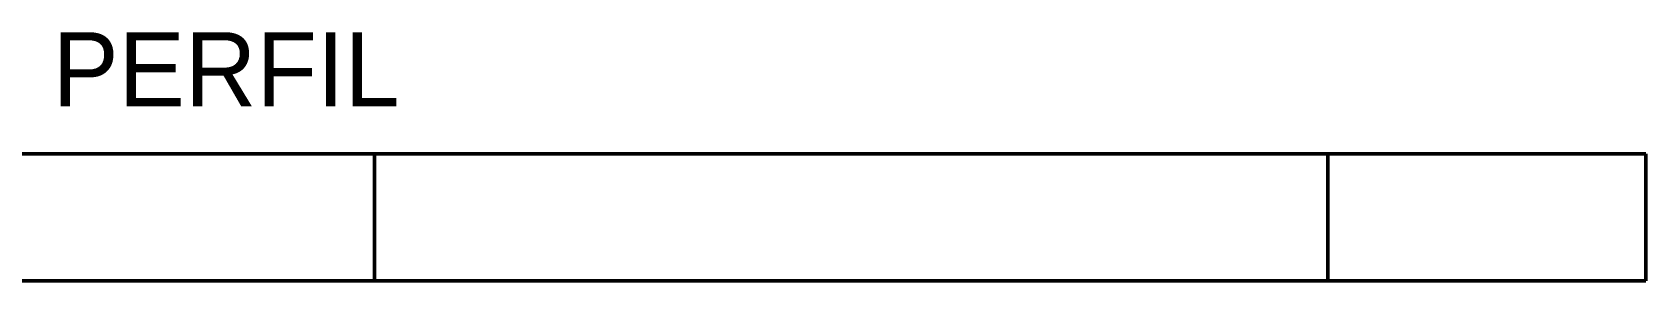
# Model space of a CAD drawing. Header units: millimetres. Extents: x 0 to 594, y 0 to 420.
# Drawn here: x 268.1 to 344.3, y 252.1 to 263.9 of the extents above; entities that cross this region are included whole.
import ezdxf
from ezdxf.enums import TextEntityAlignment as Align

# ---------------------------------------------------------------- set-up
doc = ezdxf.new("R2010")
doc.units = ezdxf.units.MM
doc.linetypes.add('DASHED', pattern=[1.524, 1.27, -0.254])
for name, color, linetype, lineweight in [('OCULTA', 8, 'DASHED', 25), ('TEXTO', 7, 'CONTINUOUS', 25), ('VISIBLE', 7, 'CONTINUOUS', 50)]:
    doc.layers.add(name, color=color, linetype=linetype, lineweight=lineweight)

msp = doc.modelspace()

# ---------------------------------------------------------------- linework, layer by layer
at = {"layer": 'OCULTA'}
for p, q in [((344.279, 258.12), (210.279, 258.12)), ((277.084, 258.12), (277.079, 258.12)), ((277.084, 258.12), (277.079, 258.12)), ((277.098, 258.12), (277.084, 258.12)), ((277.098, 258.12), (277.084, 258.12)), ((277.121, 258.12), (277.098, 258.12)), ((277.121, 258.12), (277.098, 258.12)), ((277.154, 258.12), (277.121, 258.12)), ((277.154, 258.12), (277.121, 258.12)), ((277.196, 258.12), (277.154, 258.12)), ((277.196, 258.12), (277.154, 258.12)), ((277.247, 258.12), (277.196, 258.12)), ((277.247, 258.12), (277.196, 258.12)), ((277.306, 258.12), (277.247, 258.12)), ((277.306, 258.12), (277.247, 258.12)), ((277.374, 258.12), (277.306, 258.12)), ((277.374, 258.12), (277.306, 258.12)), ((277.45, 258.12), (277.374, 258.12)), ((277.45, 258.12), (277.374, 258.12)), ((277.534, 258.12), (277.45, 258.12)), ((277.534, 258.12), (277.45, 258.12)), ((277.625, 258.12), (277.534, 258.12)), ((277.625, 258.12), (277.534, 258.12)), ((277.724, 258.12), (277.625, 258.12)), ((277.724, 258.12), (277.625, 258.12)), ((277.829, 258.12), (277.724, 258.12)), ((277.829, 258.12), (277.724, 258.12)), ((277.94, 258.12), (277.829, 258.12)), ((277.94, 258.12), (277.829, 258.12)), ((278.057, 258.12), (277.94, 258.12)), ((278.057, 258.12), (277.94, 258.12)), ((278.179, 258.12), (278.057, 258.12)), ((278.179, 258.12), (278.057, 258.12)), ((278.306, 258.12), (278.179, 258.12)), ((278.306, 258.12), (278.179, 258.12)), ((278.437, 258.12), (278.306, 258.12)), ((278.437, 258.12), (278.306, 258.12)), ((278.572, 258.12), (278.437, 258.12)), ((278.572, 258.12), (278.437, 258.12)), ((278.71, 258.12), (278.572, 258.12)), ((278.71, 258.12), (278.572, 258.12)), ((278.85, 258.12), (278.71, 258.12)), ((278.85, 258.12), (278.71, 258.12)), ((278.992, 258.12), (278.85, 258.12)), ((278.992, 258.12), (278.85, 258.12)), ((279.135, 258.12), (278.992, 258.12)), ((279.135, 258.12), (278.992, 258.12)), ((279.279, 258.12), (279.135, 258.12)), ((279.279, 258.12), (279.135, 258.12)), ((279.423, 258.12), (279.279, 258.12)), ((279.423, 258.12), (279.279, 258.12)), ((279.566, 258.12), (279.423, 258.12)), ((279.566, 258.12), (279.423, 258.12)), ((279.708, 258.12), (279.566, 258.12)), ((279.708, 258.12), (279.566, 258.12)), ((279.849, 258.12), (279.708, 258.12)), ((279.849, 258.12), (279.708, 258.12)), ((279.986, 258.12), (279.849, 258.12)), ((279.986, 258.12), (279.849, 258.12)), ((280.121, 258.12), (279.986, 258.12)), ((280.121, 258.12), (279.986, 258.12)), ((280.252, 258.12), (280.121, 258.12)), ((280.252, 258.12), (280.121, 258.12)), ((280.252, 258.12), (280.379, 258.12)), ((280.252, 258.12), (280.379, 258.12)), ((280.501, 258.12), (280.379, 258.12)), ((280.501, 258.12), (280.379, 258.12)), ((280.501, 258.12), (280.618, 258.12)), ((280.501, 258.12), (280.618, 258.12)), ((280.73, 258.12), (280.618, 258.12)), ((280.73, 258.12), (280.618, 258.12)), ((280.73, 258.12), (280.835, 258.12)), ((280.835, 258.12), (280.73, 258.12)), ((280.835, 258.12), (280.933, 258.12)), ((280.835, 258.12), (280.933, 258.12)), ((281.025, 258.12), (280.933, 258.12)), ((281.025, 258.12), (280.933, 258.12)), ((281.108, 258.12), (281.025, 258.12)), ((281.108, 258.12), (281.025, 258.12)), ((281.108, 258.12), (281.184, 258.12)), ((281.108, 258.12), (281.184, 258.12)), ((281.252, 258.12), (281.184, 258.12)), ((281.252, 258.12), (281.184, 258.12)), ((281.252, 258.12), (281.312, 258.12)), ((281.252, 258.12), (281.312, 258.12)), ((281.312, 258.12), (281.362, 258.12)), ((281.312, 258.12), (281.362, 258.12)), ((281.362, 258.12), (281.404, 258.12)), ((281.362, 258.12), (281.404, 258.12)), ((281.404, 258.12), (281.437, 258.12)), ((281.404, 258.12), (281.437, 258.12)), ((281.437, 258.12), (281.46, 258.12)), ((281.437, 258.12), (281.46, 258.12)), ((281.474, 258.12), (281.46, 258.12)), ((281.474, 258.12), (281.46, 258.12)), ((281.474, 258.12), (281.479, 258.12)), ((281.474, 258.12), (281.479, 258.12)), ((284.279, 252.12), (284.279, 258.12)), ((329.279, 258.12), (284.279, 258.12)), ((284.279, 258.12), (284.279, 258.12)), ((329.279, 252.12), (329.279, 258.12)), ((329.279, 258.12), (329.279, 258.12)), ((330.084, 258.12), (330.079, 258.12)), ((330.084, 258.12), (330.079, 258.12)), ((330.098, 258.12), (330.084, 258.12)), ((330.098, 258.12), (330.084, 258.12)), ((330.121, 258.12), (330.098, 258.12)), ((330.121, 258.12), (330.098, 258.12)), ((330.154, 258.12), (330.121, 258.12)), ((330.154, 258.12), (330.121, 258.12)), ((330.196, 258.12), (330.154, 258.12)), ((330.196, 258.12), (330.154, 258.12)), ((330.247, 258.12), (330.196, 258.12)), ((330.247, 258.12), (330.196, 258.12)), ((330.306, 258.12), (330.247, 258.12)), ((330.306, 258.12), (330.247, 258.12)), ((330.374, 258.12), (330.306, 258.12)), ((330.374, 258.12), (330.306, 258.12)), ((330.45, 258.12), (330.374, 258.12)), ((330.45, 258.12), (330.374, 258.12)), ((330.534, 258.12), (330.45, 258.12)), ((330.534, 258.12), (330.45, 258.12)), ((330.625, 258.12), (330.534, 258.12)), ((330.625, 258.12), (330.534, 258.12)), ((330.724, 258.12), (330.625, 258.12)), ((330.724, 258.12), (330.625, 258.12)), ((330.829, 258.12), (330.724, 258.12)), ((330.829, 258.12), (330.724, 258.12)), ((330.94, 258.12), (330.829, 258.12)), ((330.94, 258.12), (330.829, 258.12)), ((331.057, 258.12), (330.94, 258.12)), ((331.057, 258.12), (330.94, 258.12)), ((331.179, 258.12), (331.057, 258.12)), ((331.179, 258.12), (331.057, 258.12)), ((331.306, 258.12), (331.179, 258.12)), ((331.306, 258.12), (331.179, 258.12)), ((331.437, 258.12), (331.306, 258.12)), ((331.437, 258.12), (331.306, 258.12)), ((331.572, 258.12), (331.437, 258.12)), ((331.572, 258.12), (331.437, 258.12)), ((331.71, 258.12), (331.572, 258.12)), ((331.71, 258.12), (331.572, 258.12)), ((331.85, 258.12), (331.71, 258.12)), ((331.85, 258.12), (331.71, 258.12)), ((331.992, 258.12), (331.85, 258.12)), ((331.992, 258.12), (331.85, 258.12)), ((332.135, 258.12), (331.992, 258.12)), ((332.135, 258.12), (331.992, 258.12)), ((332.084, 258.12), (332.079, 258.12)), ((332.084, 258.12), (332.079, 258.12)), ((332.098, 258.12), (332.084, 258.12)), ((332.098, 258.12), (332.084, 258.12)), ((332.121, 258.12), (332.098, 258.12)), ((332.121, 258.12), (332.098, 258.12)), ((332.154, 258.12), (332.121, 258.12)), ((332.154, 258.12), (332.121, 258.12)), ((332.279, 258.12), (332.135, 258.12)), ((332.279, 258.12), (332.135, 258.12)), ((332.196, 258.12), (332.154, 258.12)), ((332.196, 258.12), (332.154, 258.12)), ((332.247, 258.12), (332.196, 258.12)), ((332.247, 258.12), (332.196, 258.12)), ((332.306, 258.12), (332.247, 258.12)), ((332.306, 258.12), (332.247, 258.12)), ((332.279, 258.12), (332.423, 258.12)), ((332.423, 258.12), (332.279, 258.12)), ((332.374, 258.12), (332.306, 258.12)), ((332.374, 258.12), (332.306, 258.12)), ((332.45, 258.12), (332.374, 258.12)), ((332.45, 258.12), (332.374, 258.12)), ((332.566, 258.12), (332.423, 258.12)), ((332.566, 258.12), (332.423, 258.12)), ((332.534, 258.12), (332.45, 258.12)), ((332.534, 258.12), (332.45, 258.12)), ((332.625, 258.12), (332.534, 258.12)), ((332.625, 258.12), (332.534, 258.12)), ((332.708, 258.12), (332.566, 258.12)), ((332.708, 258.12), (332.566, 258.12)), ((332.724, 258.12), (332.625, 258.12)), ((332.724, 258.12), (332.625, 258.12)), ((332.849, 258.12), (332.708, 258.12)), ((332.849, 258.12), (332.708, 258.12)), ((332.829, 258.12), (332.724, 258.12)), ((332.829, 258.12), (332.724, 258.12)), ((332.94, 258.12), (332.829, 258.12)), ((332.94, 258.12), (332.829, 258.12)), ((332.986, 258.12), (332.849, 258.12)), ((332.986, 258.12), (332.849, 258.12)), ((333.057, 258.12), (332.94, 258.12)), ((333.057, 258.12), (332.94, 258.12)), ((333.121, 258.12), (332.986, 258.12)), ((333.121, 258.12), (332.986, 258.12)), ((333.179, 258.12), (333.057, 258.12)), ((333.179, 258.12), (333.057, 258.12)), ((333.252, 258.12), (333.121, 258.12)), ((333.121, 258.12), (333.252, 258.12)), ((333.306, 258.12), (333.179, 258.12)), ((333.306, 258.12), (333.179, 258.12)), ((333.379, 258.12), (333.252, 258.12)), ((333.379, 258.12), (333.252, 258.12)), ((333.437, 258.12), (333.306, 258.12)), ((333.437, 258.12), (333.306, 258.12)), ((333.379, 258.12), (333.501, 258.12)), ((333.379, 258.12), (333.501, 258.12)), ((333.572, 258.12), (333.437, 258.12)), ((333.572, 258.12), (333.437, 258.12)), ((333.618, 258.12), (333.501, 258.12)), ((333.618, 258.12), (333.501, 258.12)), ((333.71, 258.12), (333.572, 258.12)), ((333.71, 258.12), (333.572, 258.12)), ((333.618, 258.12), (333.73, 258.12)), ((333.618, 258.12), (333.73, 258.12)), ((333.85, 258.12), (333.71, 258.12)), ((333.85, 258.12), (333.71, 258.12)), ((333.835, 258.12), (333.73, 258.12)), ((333.835, 258.12), (333.73, 258.12)), ((333.835, 258.12), (333.933, 258.12)), ((333.835, 258.12), (333.933, 258.12)), ((333.992, 258.12), (333.85, 258.12)), ((333.992, 258.12), (333.85, 258.12)), ((333.933, 258.12), (334.025, 258.12)), ((333.933, 258.12), (334.025, 258.12)), ((334.135, 258.12), (333.992, 258.12)), ((334.135, 258.12), (333.992, 258.12)), ((334.025, 258.12), (334.108, 258.12)), ((334.108, 258.12), (334.025, 258.12)), ((334.108, 258.12), (334.184, 258.12)), ((334.108, 258.12), (334.184, 258.12)), ((334.279, 258.12), (334.135, 258.12)), ((334.279, 258.12), (334.135, 258.12)), ((334.184, 258.12), (334.252, 258.12)), ((334.184, 258.12), (334.252, 258.12)), ((334.252, 258.12), (334.312, 258.12)), ((334.252, 258.12), (334.312, 258.12)), ((334.423, 258.12), (334.279, 258.12)), ((334.423, 258.12), (334.279, 258.12)), ((334.362, 258.12), (334.312, 258.12)), ((334.362, 258.12), (334.312, 258.12)), ((334.362, 258.12), (334.404, 258.12)), ((334.362, 258.12), (334.404, 258.12)), ((334.404, 258.12), (334.437, 258.12)), ((334.404, 258.12), (334.437, 258.12)), ((334.566, 258.12), (334.423, 258.12)), ((334.566, 258.12), (334.423, 258.12)), ((334.437, 258.12), (334.46, 258.12)), ((334.437, 258.12), (334.46, 258.12)), ((334.46, 258.12), (334.474, 258.12)), ((334.46, 258.12), (334.474, 258.12)), ((334.474, 258.12), (334.479, 258.12)), ((334.474, 258.12), (334.479, 258.12)), ((334.708, 258.12), (334.566, 258.12)), ((334.708, 258.12), (334.566, 258.12)), ((334.849, 258.12), (334.708, 258.12)), ((334.849, 258.12), (334.708, 258.12)), ((334.986, 258.12), (334.849, 258.12)), ((334.986, 258.12), (334.849, 258.12)), ((335.121, 258.12), (334.986, 258.12)), ((335.121, 258.12), (334.986, 258.12)), ((335.252, 258.12), (335.121, 258.12)), ((335.252, 258.12), (335.121, 258.12)), ((335.252, 258.12), (335.379, 258.12)), ((335.252, 258.12), (335.379, 258.12)), ((335.501, 258.12), (335.379, 258.12)), ((335.501, 258.12), (335.379, 258.12)), ((335.501, 258.12), (335.618, 258.12)), ((335.501, 258.12), (335.618, 258.12)), ((335.73, 258.12), (335.618, 258.12)), ((335.73, 258.12), (335.618, 258.12)), ((335.73, 258.12), (335.835, 258.12)), ((335.835, 258.12), (335.73, 258.12)), ((335.933, 258.12), (335.835, 258.12)), ((335.933, 258.12), (335.835, 258.12)), ((335.933, 258.12), (336.025, 258.12)), ((335.933, 258.12), (336.025, 258.12)), ((336.108, 258.12), (336.025, 258.12)), ((336.108, 258.12), (336.025, 258.12)), ((336.108, 258.12), (336.184, 258.12)), ((336.108, 258.12), (336.184, 258.12)), ((336.184, 258.12), (336.252, 258.12)), ((336.184, 258.12), (336.252, 258.12)), ((336.252, 258.12), (336.312, 258.12)), ((336.252, 258.12), (336.312, 258.12)), ((336.312, 258.12), (336.362, 258.12)), ((336.312, 258.12), (336.362, 258.12)), ((336.362, 258.12), (336.404, 258.12)), ((336.362, 258.12), (336.404, 258.12)), ((336.437, 258.12), (336.404, 258.12)), ((336.437, 258.12), (336.404, 258.12)), ((336.437, 258.12), (336.46, 258.12)), ((336.437, 258.12), (336.46, 258.12)), ((336.46, 258.12), (336.474, 258.12)), ((336.46, 258.12), (336.474, 258.12)), ((336.474, 258.12), (336.479, 258.12)), ((336.474, 258.12), (336.479, 258.12)), ((344.279, 258.12), (344.279, 258.12)), ((344.279, 252.12), (344.279, 258.12)), ((344.279, 252.12), (210.279, 252.12)), ((277.084, 252.12), (277.079, 252.12)), ((277.084, 252.12), (277.079, 252.12)), ((277.098, 252.12), (277.084, 252.12)), ((277.098, 252.12), (277.084, 252.12)), ((277.121, 252.12), (277.098, 252.12)), ((277.121, 252.12), (277.098, 252.12)), ((277.154, 252.12), (277.121, 252.12)), ((277.154, 252.12), (277.121, 252.12)), ((277.196, 252.12), (277.154, 252.12)), ((277.196, 252.12), (277.154, 252.12)), ((277.247, 252.12), (277.196, 252.12)), ((277.247, 252.12), (277.196, 252.12)), ((277.306, 252.12), (277.247, 252.12)), ((277.306, 252.12), (277.247, 252.12)), ((277.374, 252.12), (277.306, 252.12)), ((277.374, 252.12), (277.306, 252.12)), ((277.45, 252.12), (277.374, 252.12)), ((277.45, 252.12), (277.374, 252.12)), ((277.534, 252.12), (277.45, 252.12)), ((277.534, 252.12), (277.45, 252.12)), ((277.625, 252.12), (277.534, 252.12)), ((277.625, 252.12), (277.534, 252.12)), ((277.724, 252.12), (277.625, 252.12)), ((277.724, 252.12), (277.625, 252.12)), ((277.829, 252.12), (277.724, 252.12)), ((277.829, 252.12), (277.724, 252.12)), ((277.94, 252.12), (277.829, 252.12)), ((277.94, 252.12), (277.829, 252.12)), ((278.057, 252.12), (277.94, 252.12)), ((278.057, 252.12), (277.94, 252.12)), ((278.179, 252.12), (278.057, 252.12)), ((278.179, 252.12), (278.057, 252.12)), ((278.306, 252.12), (278.179, 252.12)), ((278.306, 252.12), (278.179, 252.12)), ((278.437, 252.12), (278.306, 252.12)), ((278.437, 252.12), (278.306, 252.12)), ((278.572, 252.12), (278.437, 252.12)), ((278.572, 252.12), (278.437, 252.12)), ((278.71, 252.12), (278.572, 252.12)), ((278.71, 252.12), (278.572, 252.12)), ((278.85, 252.12), (278.71, 252.12)), ((278.85, 252.12), (278.71, 252.12)), ((278.992, 252.12), (278.85, 252.12)), ((278.992, 252.12), (278.85, 252.12)), ((279.135, 252.12), (278.992, 252.12)), ((279.135, 252.12), (278.992, 252.12)), ((279.279, 252.12), (279.135, 252.12)), ((279.279, 252.12), (279.135, 252.12)), ((279.423, 252.12), (279.279, 252.12)), ((279.423, 252.12), (279.279, 252.12)), ((279.566, 252.12), (279.423, 252.12)), ((279.566, 252.12), (279.423, 252.12)), ((279.708, 252.12), (279.566, 252.12)), ((279.708, 252.12), (279.566, 252.12)), ((279.849, 252.12), (279.708, 252.12)), ((279.849, 252.12), (279.708, 252.12)), ((279.986, 252.12), (279.849, 252.12)), ((279.986, 252.12), (279.849, 252.12)), ((280.121, 252.12), (279.986, 252.12)), ((280.121, 252.12), (279.986, 252.12)), ((280.252, 252.12), (280.121, 252.12)), ((280.252, 252.12), (280.121, 252.12)), ((280.252, 252.12), (280.379, 252.12)), ((280.252, 252.12), (280.379, 252.12)), ((280.501, 252.12), (280.379, 252.12)), ((280.501, 252.12), (280.379, 252.12)), ((280.501, 252.12), (280.618, 252.12)), ((280.501, 252.12), (280.618, 252.12)), ((280.73, 252.12), (280.618, 252.12)), ((280.73, 252.12), (280.618, 252.12)), ((280.73, 252.12), (280.835, 252.12)), ((280.835, 252.12), (280.73, 252.12)), ((280.835, 252.12), (280.933, 252.12)), ((280.835, 252.12), (280.933, 252.12)), ((281.025, 252.12), (280.933, 252.12)), ((281.025, 252.12), (280.933, 252.12)), ((281.108, 252.12), (281.025, 252.12)), ((281.108, 252.12), (281.025, 252.12)), ((281.108, 252.12), (281.184, 252.12)), ((281.108, 252.12), (281.184, 252.12)), ((281.252, 252.12), (281.184, 252.12)), ((281.252, 252.12), (281.184, 252.12)), ((281.252, 252.12), (281.312, 252.12)), ((281.252, 252.12), (281.312, 252.12)), ((281.312, 252.12), (281.362, 252.12)), ((281.312, 252.12), (281.362, 252.12)), ((281.362, 252.12), (281.404, 252.12)), ((281.362, 252.12), (281.404, 252.12)), ((281.404, 252.12), (281.437, 252.12)), ((281.404, 252.12), (281.437, 252.12)), ((281.437, 252.12), (281.46, 252.12)), ((281.437, 252.12), (281.46, 252.12)), ((281.474, 252.12), (281.46, 252.12)), ((281.474, 252.12), (281.46, 252.12)), ((281.474, 252.12), (281.479, 252.12)), ((281.474, 252.12), (281.479, 252.12)), ((329.279, 252.12), (284.279, 252.12)), ((284.279, 252.12), (284.279, 252.12)), ((329.279, 252.12), (329.279, 252.12)), ((330.084, 252.12), (330.079, 252.12)), ((330.084, 252.12), (330.079, 252.12)), ((330.098, 252.12), (330.084, 252.12)), ((330.098, 252.12), (330.084, 252.12)), ((330.121, 252.12), (330.098, 252.12)), ((330.121, 252.12), (330.098, 252.12)), ((330.154, 252.12), (330.121, 252.12)), ((330.154, 252.12), (330.121, 252.12)), ((330.196, 252.12), (330.154, 252.12)), ((330.196, 252.12), (330.154, 252.12)), ((330.247, 252.12), (330.196, 252.12)), ((330.247, 252.12), (330.196, 252.12)), ((330.306, 252.12), (330.247, 252.12)), ((330.306, 252.12), (330.247, 252.12)), ((330.374, 252.12), (330.306, 252.12)), ((330.374, 252.12), (330.306, 252.12)), ((330.45, 252.12), (330.374, 252.12)), ((330.45, 252.12), (330.374, 252.12)), ((330.534, 252.12), (330.45, 252.12)), ((330.534, 252.12), (330.45, 252.12)), ((330.625, 252.12), (330.534, 252.12)), ((330.625, 252.12), (330.534, 252.12)), ((330.724, 252.12), (330.625, 252.12)), ((330.724, 252.12), (330.625, 252.12)), ((330.829, 252.12), (330.724, 252.12)), ((330.829, 252.12), (330.724, 252.12)), ((330.94, 252.12), (330.829, 252.12)), ((330.94, 252.12), (330.829, 252.12)), ((331.057, 252.12), (330.94, 252.12)), ((331.057, 252.12), (330.94, 252.12)), ((331.179, 252.12), (331.057, 252.12)), ((331.179, 252.12), (331.057, 252.12)), ((331.306, 252.12), (331.179, 252.12)), ((331.306, 252.12), (331.179, 252.12)), ((331.437, 252.12), (331.306, 252.12)), ((331.437, 252.12), (331.306, 252.12)), ((331.572, 252.12), (331.437, 252.12)), ((331.572, 252.12), (331.437, 252.12)), ((331.71, 252.12), (331.572, 252.12)), ((331.71, 252.12), (331.572, 252.12)), ((331.85, 252.12), (331.71, 252.12)), ((331.85, 252.12), (331.71, 252.12)), ((331.992, 252.12), (331.85, 252.12)), ((331.992, 252.12), (331.85, 252.12)), ((332.135, 252.12), (331.992, 252.12)), ((332.135, 252.12), (331.992, 252.12)), ((332.084, 252.12), (332.079, 252.12)), ((332.084, 252.12), (332.079, 252.12)), ((332.098, 252.12), (332.084, 252.12)), ((332.098, 252.12), (332.084, 252.12)), ((332.121, 252.12), (332.098, 252.12)), ((332.121, 252.12), (332.098, 252.12)), ((332.154, 252.12), (332.121, 252.12)), ((332.154, 252.12), (332.121, 252.12)), ((332.279, 252.12), (332.135, 252.12)), ((332.279, 252.12), (332.135, 252.12)), ((332.196, 252.12), (332.154, 252.12)), ((332.196, 252.12), (332.154, 252.12)), ((332.247, 252.12), (332.196, 252.12)), ((332.247, 252.12), (332.196, 252.12)), ((332.306, 252.12), (332.247, 252.12)), ((332.306, 252.12), (332.247, 252.12)), ((332.279, 252.12), (332.423, 252.12)), ((332.423, 252.12), (332.279, 252.12)), ((332.374, 252.12), (332.306, 252.12)), ((332.374, 252.12), (332.306, 252.12)), ((332.45, 252.12), (332.374, 252.12)), ((332.45, 252.12), (332.374, 252.12)), ((332.566, 252.12), (332.423, 252.12)), ((332.566, 252.12), (332.423, 252.12)), ((332.534, 252.12), (332.45, 252.12)), ((332.534, 252.12), (332.45, 252.12)), ((332.625, 252.12), (332.534, 252.12)), ((332.625, 252.12), (332.534, 252.12)), ((332.708, 252.12), (332.566, 252.12)), ((332.708, 252.12), (332.566, 252.12)), ((332.724, 252.12), (332.625, 252.12)), ((332.724, 252.12), (332.625, 252.12)), ((332.849, 252.12), (332.708, 252.12)), ((332.849, 252.12), (332.708, 252.12)), ((332.829, 252.12), (332.724, 252.12)), ((332.829, 252.12), (332.724, 252.12)), ((332.94, 252.12), (332.829, 252.12)), ((332.94, 252.12), (332.829, 252.12)), ((332.986, 252.12), (332.849, 252.12)), ((332.986, 252.12), (332.849, 252.12)), ((333.057, 252.12), (332.94, 252.12)), ((333.057, 252.12), (332.94, 252.12)), ((333.121, 252.12), (332.986, 252.12)), ((333.121, 252.12), (332.986, 252.12)), ((333.179, 252.12), (333.057, 252.12)), ((333.179, 252.12), (333.057, 252.12)), ((333.252, 252.12), (333.121, 252.12)), ((333.121, 252.12), (333.252, 252.12)), ((333.306, 252.12), (333.179, 252.12)), ((333.306, 252.12), (333.179, 252.12)), ((333.379, 252.12), (333.252, 252.12)), ((333.379, 252.12), (333.252, 252.12)), ((333.437, 252.12), (333.306, 252.12)), ((333.437, 252.12), (333.306, 252.12)), ((333.379, 252.12), (333.501, 252.12)), ((333.379, 252.12), (333.501, 252.12)), ((333.572, 252.12), (333.437, 252.12)), ((333.572, 252.12), (333.437, 252.12)), ((333.618, 252.12), (333.501, 252.12)), ((333.618, 252.12), (333.501, 252.12)), ((333.71, 252.12), (333.572, 252.12)), ((333.71, 252.12), (333.572, 252.12)), ((333.618, 252.12), (333.73, 252.12)), ((333.618, 252.12), (333.73, 252.12)), ((333.85, 252.12), (333.71, 252.12)), ((333.85, 252.12), (333.71, 252.12)), ((333.835, 252.12), (333.73, 252.12)), ((333.835, 252.12), (333.73, 252.12)), ((333.835, 252.12), (333.933, 252.12)), ((333.835, 252.12), (333.933, 252.12)), ((333.992, 252.12), (333.85, 252.12)), ((333.992, 252.12), (333.85, 252.12)), ((333.933, 252.12), (334.025, 252.12)), ((333.933, 252.12), (334.025, 252.12)), ((334.135, 252.12), (333.992, 252.12)), ((334.135, 252.12), (333.992, 252.12)), ((334.025, 252.12), (334.108, 252.12)), ((334.108, 252.12), (334.025, 252.12)), ((334.108, 252.12), (334.184, 252.12)), ((334.108, 252.12), (334.184, 252.12)), ((334.279, 252.12), (334.135, 252.12)), ((334.279, 252.12), (334.135, 252.12)), ((334.184, 252.12), (334.252, 252.12)), ((334.184, 252.12), (334.252, 252.12)), ((334.252, 252.12), (334.312, 252.12)), ((334.252, 252.12), (334.312, 252.12)), ((334.423, 252.12), (334.279, 252.12)), ((334.423, 252.12), (334.279, 252.12)), ((334.362, 252.12), (334.312, 252.12)), ((334.362, 252.12), (334.312, 252.12)), ((334.362, 252.12), (334.404, 252.12)), ((334.362, 252.12), (334.404, 252.12)), ((334.404, 252.12), (334.437, 252.12)), ((334.404, 252.12), (334.437, 252.12)), ((334.566, 252.12), (334.423, 252.12)), ((334.566, 252.12), (334.423, 252.12)), ((334.437, 252.12), (334.46, 252.12)), ((334.437, 252.12), (334.46, 252.12)), ((334.46, 252.12), (334.474, 252.12)), ((334.46, 252.12), (334.474, 252.12)), ((334.474, 252.12), (334.479, 252.12)), ((334.474, 252.12), (334.479, 252.12)), ((334.708, 252.12), (334.566, 252.12)), ((334.708, 252.12), (334.566, 252.12)), ((334.849, 252.12), (334.708, 252.12)), ((334.849, 252.12), (334.708, 252.12)), ((334.986, 252.12), (334.849, 252.12)), ((334.986, 252.12), (334.849, 252.12)), ((335.121, 252.12), (334.986, 252.12)), ((335.121, 252.12), (334.986, 252.12)), ((335.252, 252.12), (335.121, 252.12)), ((335.252, 252.12), (335.121, 252.12)), ((335.252, 252.12), (335.379, 252.12)), ((335.252, 252.12), (335.379, 252.12)), ((335.501, 252.12), (335.379, 252.12)), ((335.501, 252.12), (335.379, 252.12)), ((335.501, 252.12), (335.618, 252.12)), ((335.501, 252.12), (335.618, 252.12)), ((335.73, 252.12), (335.618, 252.12)), ((335.73, 252.12), (335.618, 252.12)), ((335.73, 252.12), (335.835, 252.12)), ((335.835, 252.12), (335.73, 252.12)), ((335.933, 252.12), (335.835, 252.12)), ((335.933, 252.12), (335.835, 252.12)), ((335.933, 252.12), (336.025, 252.12)), ((335.933, 252.12), (336.025, 252.12)), ((336.108, 252.12), (336.025, 252.12)), ((336.108, 252.12), (336.025, 252.12)), ((336.108, 252.12), (336.184, 252.12)), ((336.108, 252.12), (336.184, 252.12)), ((336.184, 252.12), (336.252, 252.12)), ((336.184, 252.12), (336.252, 252.12)), ((336.252, 252.12), (336.312, 252.12)), ((336.252, 252.12), (336.312, 252.12)), ((336.312, 252.12), (336.362, 252.12)), ((336.312, 252.12), (336.362, 252.12)), ((336.362, 252.12), (336.404, 252.12)), ((336.362, 252.12), (336.404, 252.12)), ((336.437, 252.12), (336.404, 252.12)), ((336.437, 252.12), (336.404, 252.12)), ((336.437, 252.12), (336.46, 252.12)), ((336.437, 252.12), (336.46, 252.12)), ((336.46, 252.12), (336.474, 252.12)), ((336.46, 252.12), (336.474, 252.12)), ((336.474, 252.12), (336.479, 252.12)), ((336.474, 252.12), (336.479, 252.12)), ((344.279, 252.12), (344.279, 252.12))]:
    msp.add_line(p, q, dxfattribs=at)
at = {"layer": 'VISIBLE'}
for p, q in [((344.279, 258.12), (210.279, 258.12)), ((210.279, 258.12), (344.279, 258.12)), ((277.079, 258.12), (277.084, 258.12)), ((277.079, 258.12), (277.084, 258.12)), ((277.084, 258.12), (277.098, 258.12)), ((277.084, 258.12), (277.098, 258.12)), ((277.098, 258.12), (277.121, 258.12)), ((277.098, 258.12), (277.121, 258.12)), ((277.121, 258.12), (277.154, 258.12)), ((277.121, 258.12), (277.154, 258.12)), ((277.154, 258.12), (277.196, 258.12)), ((277.154, 258.12), (277.196, 258.12)), ((277.196, 258.12), (277.247, 258.12)), ((277.196, 258.12), (277.247, 258.12)), ((277.306, 258.12), (277.247, 258.12)), ((277.306, 258.12), (277.247, 258.12)), ((277.306, 258.12), (277.374, 258.12)), ((277.306, 258.12), (277.374, 258.12)), ((277.374, 258.12), (277.45, 258.12)), ((277.374, 258.12), (277.45, 258.12)), ((277.45, 258.12), (277.534, 258.12)), ((277.45, 258.12), (277.534, 258.12)), ((277.625, 258.12), (277.534, 258.12)), ((277.625, 258.12), (277.534, 258.12)), ((277.625, 258.12), (277.724, 258.12)), ((277.625, 258.12), (277.724, 258.12)), ((277.829, 258.12), (277.724, 258.12)), ((277.829, 258.12), (277.724, 258.12)), ((277.829, 258.12), (277.94, 258.12)), ((277.94, 258.12), (277.829, 258.12)), ((277.94, 258.12), (278.057, 258.12)), ((277.94, 258.12), (278.057, 258.12)), ((278.179, 258.12), (278.057, 258.12)), ((278.179, 258.12), (278.057, 258.12)), ((278.179, 258.12), (278.306, 258.12)), ((278.179, 258.12), (278.306, 258.12)), ((278.437, 258.12), (278.306, 258.12)), ((278.437, 258.12), (278.306, 258.12)), ((278.572, 258.12), (278.437, 258.12)), ((278.572, 258.12), (278.437, 258.12)), ((278.572, 258.12), (278.71, 258.12)), ((278.572, 258.12), (278.71, 258.12)), ((278.85, 258.12), (278.71, 258.12)), ((278.85, 258.12), (278.71, 258.12)), ((278.992, 258.12), (278.85, 258.12)), ((278.992, 258.12), (278.85, 258.12)), ((279.135, 258.12), (278.992, 258.12)), ((279.135, 258.12), (278.992, 258.12)), ((279.279, 258.12), (279.135, 258.12)), ((279.279, 258.12), (279.135, 258.12)), ((279.423, 258.12), (279.279, 258.12)), ((279.423, 258.12), (279.279, 258.12)), ((279.566, 258.12), (279.423, 258.12)), ((279.566, 258.12), (279.423, 258.12)), ((279.708, 258.12), (279.566, 258.12)), ((279.708, 258.12), (279.566, 258.12)), ((279.849, 258.12), (279.708, 258.12)), ((279.849, 258.12), (279.708, 258.12)), ((279.986, 258.12), (279.849, 258.12)), ((279.986, 258.12), (279.849, 258.12)), ((280.121, 258.12), (279.986, 258.12)), ((280.121, 258.12), (279.986, 258.12)), ((280.252, 258.12), (280.121, 258.12)), ((280.252, 258.12), (280.121, 258.12)), ((280.379, 258.12), (280.252, 258.12)), ((280.379, 258.12), (280.252, 258.12)), ((280.501, 258.12), (280.379, 258.12)), ((280.501, 258.12), (280.379, 258.12)), ((280.618, 258.12), (280.501, 258.12)), ((280.618, 258.12), (280.501, 258.12)), ((280.73, 258.12), (280.618, 258.12)), ((280.73, 258.12), (280.618, 258.12)), ((280.835, 258.12), (280.73, 258.12)), ((280.835, 258.12), (280.73, 258.12)), ((280.933, 258.12), (280.835, 258.12)), ((280.933, 258.12), (280.835, 258.12)), ((281.025, 258.12), (280.933, 258.12)), ((281.025, 258.12), (280.933, 258.12)), ((281.108, 258.12), (281.025, 258.12)), ((281.108, 258.12), (281.025, 258.12)), ((281.184, 258.12), (281.108, 258.12)), ((281.184, 258.12), (281.108, 258.12)), ((281.252, 258.12), (281.184, 258.12)), ((281.252, 258.12), (281.184, 258.12)), ((281.312, 258.12), (281.252, 258.12)), ((281.312, 258.12), (281.252, 258.12)), ((281.362, 258.12), (281.312, 258.12)), ((281.362, 258.12), (281.312, 258.12)), ((281.404, 258.12), (281.362, 258.12)), ((281.404, 258.12), (281.362, 258.12)), ((281.437, 258.12), (281.404, 258.12)), ((281.437, 258.12), (281.404, 258.12)), ((281.46, 258.12), (281.437, 258.12)), ((281.46, 258.12), (281.437, 258.12)), ((281.474, 258.12), (281.46, 258.12)), ((281.474, 258.12), (281.46, 258.12)), ((281.479, 258.12), (281.474, 258.12)), ((281.479, 258.12), (281.474, 258.12)), ((284.279, 252.12), (284.279, 258.12)), ((329.279, 258.12), (284.279, 258.12)), ((329.279, 252.12), (329.279, 258.12)), ((330.079, 258.12), (330.084, 258.12)), ((330.079, 258.12), (330.084, 258.12)), ((330.084, 258.12), (330.098, 258.12)), ((330.084, 258.12), (330.098, 258.12)), ((330.098, 258.12), (330.121, 258.12)), ((330.098, 258.12), (330.121, 258.12)), ((330.121, 258.12), (330.154, 258.12)), ((330.154, 258.12), (330.121, 258.12)), ((330.154, 258.12), (330.196, 258.12)), ((330.154, 258.12), (330.196, 258.12)), ((330.196, 258.12), (330.247, 258.12)), ((330.196, 258.12), (330.247, 258.12)), ((330.306, 258.12), (330.247, 258.12)), ((330.306, 258.12), (330.247, 258.12)), ((330.306, 258.12), (330.374, 258.12)), ((330.306, 258.12), (330.374, 258.12)), ((330.374, 258.12), (330.45, 258.12)), ((330.45, 258.12), (330.374, 258.12)), ((330.45, 258.12), (330.534, 258.12)), ((330.45, 258.12), (330.534, 258.12)), ((330.534, 258.12), (330.625, 258.12)), ((330.534, 258.12), (330.625, 258.12)), ((330.724, 258.12), (330.625, 258.12)), ((330.724, 258.12), (330.625, 258.12)), ((330.724, 258.12), (330.829, 258.12)), ((330.724, 258.12), (330.829, 258.12)), ((330.829, 258.12), (330.94, 258.12)), ((330.94, 258.12), (330.829, 258.12)), ((330.94, 258.12), (331.057, 258.12)), ((330.94, 258.12), (331.057, 258.12)), ((331.057, 258.12), (331.179, 258.12)), ((331.057, 258.12), (331.179, 258.12)), ((331.306, 258.12), (331.179, 258.12)), ((331.306, 258.12), (331.179, 258.12)), ((331.306, 258.12), (331.437, 258.12)), ((331.437, 258.12), (331.306, 258.12)), ((331.572, 258.12), (331.437, 258.12)), ((331.572, 258.12), (331.437, 258.12)), ((331.71, 258.12), (331.572, 258.12)), ((331.71, 258.12), (331.572, 258.12)), ((331.85, 258.12), (331.71, 258.12)), ((331.85, 258.12), (331.71, 258.12)), ((331.992, 258.12), (331.85, 258.12)), ((331.992, 258.12), (331.85, 258.12)), ((331.992, 258.12), (332.135, 258.12)), ((332.135, 258.12), (331.992, 258.12)), ((332.079, 258.12), (332.084, 258.12)), ((332.079, 258.12), (332.084, 258.12)), ((332.084, 258.12), (332.098, 258.12)), ((332.084, 258.12), (332.098, 258.12)), ((332.098, 258.12), (332.121, 258.12)), ((332.098, 258.12), (332.121, 258.12)), ((332.121, 258.12), (332.154, 258.12)), ((332.121, 258.12), (332.154, 258.12)), ((332.279, 258.12), (332.135, 258.12)), ((332.279, 258.12), (332.135, 258.12)), ((332.154, 258.12), (332.196, 258.12)), ((332.154, 258.12), (332.196, 258.12)), ((332.247, 258.12), (332.196, 258.12)), ((332.247, 258.12), (332.196, 258.12)), ((332.247, 258.12), (332.306, 258.12)), ((332.247, 258.12), (332.306, 258.12)), ((332.423, 258.12), (332.279, 258.12)), ((332.423, 258.12), (332.279, 258.12)), ((332.306, 258.12), (332.374, 258.12)), ((332.306, 258.12), (332.374, 258.12)), ((332.374, 258.12), (332.45, 258.12)), ((332.374, 258.12), (332.45, 258.12)), ((332.566, 258.12), (332.423, 258.12)), ((332.566, 258.12), (332.423, 258.12)), ((332.534, 258.12), (332.45, 258.12)), ((332.534, 258.12), (332.45, 258.12)), ((332.534, 258.12), (332.625, 258.12)), ((332.534, 258.12), (332.625, 258.12)), ((332.708, 258.12), (332.566, 258.12)), ((332.708, 258.12), (332.566, 258.12)), ((332.625, 258.12), (332.724, 258.12)), ((332.625, 258.12), (332.724, 258.12)), ((332.849, 258.12), (332.708, 258.12)), ((332.849, 258.12), (332.708, 258.12)), ((332.829, 258.12), (332.724, 258.12)), ((332.829, 258.12), (332.724, 258.12)), ((332.829, 258.12), (332.94, 258.12)), ((332.94, 258.12), (332.829, 258.12)), ((332.986, 258.12), (332.849, 258.12)), ((332.986, 258.12), (332.849, 258.12)), ((332.94, 258.12), (333.057, 258.12)), ((332.94, 258.12), (333.057, 258.12)), ((333.121, 258.12), (332.986, 258.12)), ((333.121, 258.12), (332.986, 258.12)), ((333.179, 258.12), (333.057, 258.12)), ((333.179, 258.12), (333.057, 258.12)), ((333.252, 258.12), (333.121, 258.12)), ((333.252, 258.12), (333.121, 258.12)), ((333.306, 258.12), (333.179, 258.12)), ((333.306, 258.12), (333.179, 258.12)), ((333.379, 258.12), (333.252, 258.12)), ((333.379, 258.12), (333.252, 258.12)), ((333.437, 258.12), (333.306, 258.12)), ((333.437, 258.12), (333.306, 258.12)), ((333.501, 258.12), (333.379, 258.12)), ((333.501, 258.12), (333.379, 258.12)), ((333.572, 258.12), (333.437, 258.12)), ((333.572, 258.12), (333.437, 258.12)), ((333.618, 258.12), (333.501, 258.12)), ((333.618, 258.12), (333.501, 258.12)), ((333.572, 258.12), (333.71, 258.12)), ((333.572, 258.12), (333.71, 258.12)), ((333.73, 258.12), (333.618, 258.12)), ((333.73, 258.12), (333.618, 258.12)), ((333.85, 258.12), (333.71, 258.12)), ((333.85, 258.12), (333.71, 258.12)), ((333.835, 258.12), (333.73, 258.12)), ((333.835, 258.12), (333.73, 258.12)), ((333.933, 258.12), (333.835, 258.12)), ((333.933, 258.12), (333.835, 258.12)), ((333.992, 258.12), (333.85, 258.12)), ((333.992, 258.12), (333.85, 258.12)), ((334.025, 258.12), (333.933, 258.12)), ((334.025, 258.12), (333.933, 258.12)), ((334.135, 258.12), (333.992, 258.12)), ((334.135, 258.12), (333.992, 258.12)), ((334.108, 258.12), (334.025, 258.12)), ((334.108, 258.12), (334.025, 258.12)), ((334.184, 258.12), (334.108, 258.12)), ((334.184, 258.12), (334.108, 258.12)), ((334.279, 258.12), (334.135, 258.12)), ((334.279, 258.12), (334.135, 258.12)), ((334.252, 258.12), (334.184, 258.12)), ((334.252, 258.12), (334.184, 258.12)), ((334.312, 258.12), (334.252, 258.12)), ((334.312, 258.12), (334.252, 258.12)), ((334.423, 258.12), (334.279, 258.12)), ((334.423, 258.12), (334.279, 258.12)), ((334.362, 258.12), (334.312, 258.12)), ((334.362, 258.12), (334.312, 258.12)), ((334.404, 258.12), (334.362, 258.12)), ((334.404, 258.12), (334.362, 258.12)), ((334.437, 258.12), (334.404, 258.12)), ((334.437, 258.12), (334.404, 258.12)), ((334.566, 258.12), (334.423, 258.12)), ((334.566, 258.12), (334.423, 258.12)), ((334.46, 258.12), (334.437, 258.12)), ((334.46, 258.12), (334.437, 258.12)), ((334.474, 258.12), (334.46, 258.12)), ((334.474, 258.12), (334.46, 258.12)), ((334.479, 258.12), (334.474, 258.12)), ((334.479, 258.12), (334.474, 258.12)), ((334.708, 258.12), (334.566, 258.12)), ((334.708, 258.12), (334.566, 258.12)), ((334.849, 258.12), (334.708, 258.12)), ((334.849, 258.12), (334.708, 258.12)), ((334.986, 258.12), (334.849, 258.12)), ((334.986, 258.12), (334.849, 258.12)), ((335.121, 258.12), (334.986, 258.12)), ((335.121, 258.12), (334.986, 258.12)), ((335.252, 258.12), (335.121, 258.12)), ((335.252, 258.12), (335.121, 258.12)), ((335.379, 258.12), (335.252, 258.12)), ((335.379, 258.12), (335.252, 258.12)), ((335.501, 258.12), (335.379, 258.12)), ((335.501, 258.12), (335.379, 258.12)), ((335.618, 258.12), (335.501, 258.12)), ((335.618, 258.12), (335.501, 258.12)), ((335.73, 258.12), (335.618, 258.12)), ((335.73, 258.12), (335.618, 258.12)), ((335.835, 258.12), (335.73, 258.12)), ((335.835, 258.12), (335.73, 258.12)), ((335.933, 258.12), (335.835, 258.12)), ((335.933, 258.12), (335.835, 258.12)), ((336.025, 258.12), (335.933, 258.12)), ((336.025, 258.12), (335.933, 258.12)), ((336.108, 258.12), (336.025, 258.12)), ((336.108, 258.12), (336.025, 258.12)), ((336.184, 258.12), (336.108, 258.12)), ((336.184, 258.12), (336.108, 258.12)), ((336.252, 258.12), (336.184, 258.12)), ((336.252, 258.12), (336.184, 258.12)), ((336.312, 258.12), (336.252, 258.12)), ((336.312, 258.12), (336.252, 258.12)), ((336.362, 258.12), (336.312, 258.12)), ((336.362, 258.12), (336.312, 258.12)), ((336.404, 258.12), (336.362, 258.12)), ((336.404, 258.12), (336.362, 258.12)), ((336.437, 258.12), (336.404, 258.12)), ((336.437, 258.12), (336.404, 258.12)), ((336.46, 258.12), (336.437, 258.12)), ((336.46, 258.12), (336.437, 258.12)), ((336.474, 258.12), (336.46, 258.12)), ((336.474, 258.12), (336.46, 258.12)), ((336.479, 258.12), (336.474, 258.12)), ((336.479, 258.12), (336.474, 258.12)), ((344.279, 252.12), (344.279, 258.12)), ((344.279, 258.12), (344.279, 258.12)), ((344.279, 258.12), (344.279, 258.12)), ((344.279, 258.12), (344.279, 252.12)), ((344.279, 252.12), (210.279, 252.12)), ((344.279, 252.12), (210.279, 252.12)), ((277.079, 252.12), (277.084, 252.12)), ((277.079, 252.12), (277.084, 252.12)), ((277.084, 252.12), (277.098, 252.12)), ((277.084, 252.12), (277.098, 252.12)), ((277.098, 252.12), (277.121, 252.12)), ((277.098, 252.12), (277.121, 252.12)), ((277.121, 252.12), (277.154, 252.12)), ((277.121, 252.12), (277.154, 252.12)), ((277.154, 252.12), (277.196, 252.12)), ((277.154, 252.12), (277.196, 252.12)), ((277.196, 252.12), (277.247, 252.12)), ((277.196, 252.12), (277.247, 252.12)), ((277.306, 252.12), (277.247, 252.12)), ((277.306, 252.12), (277.247, 252.12)), ((277.306, 252.12), (277.374, 252.12)), ((277.306, 252.12), (277.374, 252.12)), ((277.374, 252.12), (277.45, 252.12)), ((277.374, 252.12), (277.45, 252.12)), ((277.45, 252.12), (277.534, 252.12)), ((277.45, 252.12), (277.534, 252.12)), ((277.625, 252.12), (277.534, 252.12)), ((277.625, 252.12), (277.534, 252.12)), ((277.625, 252.12), (277.724, 252.12)), ((277.625, 252.12), (277.724, 252.12)), ((277.829, 252.12), (277.724, 252.12)), ((277.829, 252.12), (277.724, 252.12)), ((277.829, 252.12), (277.94, 252.12)), ((277.94, 252.12), (277.829, 252.12)), ((277.94, 252.12), (278.057, 252.12)), ((277.94, 252.12), (278.057, 252.12)), ((278.179, 252.12), (278.057, 252.12)), ((278.179, 252.12), (278.057, 252.12)), ((278.179, 252.12), (278.306, 252.12)), ((278.179, 252.12), (278.306, 252.12)), ((278.437, 252.12), (278.306, 252.12)), ((278.437, 252.12), (278.306, 252.12)), ((278.572, 252.12), (278.437, 252.12)), ((278.572, 252.12), (278.437, 252.12)), ((278.572, 252.12), (278.71, 252.12)), ((278.572, 252.12), (278.71, 252.12)), ((278.85, 252.12), (278.71, 252.12)), ((278.85, 252.12), (278.71, 252.12)), ((278.992, 252.12), (278.85, 252.12)), ((278.992, 252.12), (278.85, 252.12)), ((279.135, 252.12), (278.992, 252.12)), ((279.135, 252.12), (278.992, 252.12)), ((279.279, 252.12), (279.135, 252.12)), ((279.279, 252.12), (279.135, 252.12)), ((279.423, 252.12), (279.279, 252.12)), ((279.423, 252.12), (279.279, 252.12)), ((279.566, 252.12), (279.423, 252.12)), ((279.566, 252.12), (279.423, 252.12)), ((279.708, 252.12), (279.566, 252.12)), ((279.708, 252.12), (279.566, 252.12)), ((279.849, 252.12), (279.708, 252.12)), ((279.849, 252.12), (279.708, 252.12)), ((279.986, 252.12), (279.849, 252.12)), ((279.986, 252.12), (279.849, 252.12)), ((280.121, 252.12), (279.986, 252.12)), ((280.121, 252.12), (279.986, 252.12)), ((280.252, 252.12), (280.121, 252.12)), ((280.252, 252.12), (280.121, 252.12)), ((280.379, 252.12), (280.252, 252.12)), ((280.379, 252.12), (280.252, 252.12)), ((280.501, 252.12), (280.379, 252.12)), ((280.501, 252.12), (280.379, 252.12)), ((280.618, 252.12), (280.501, 252.12)), ((280.618, 252.12), (280.501, 252.12)), ((280.73, 252.12), (280.618, 252.12)), ((280.73, 252.12), (280.618, 252.12)), ((280.835, 252.12), (280.73, 252.12)), ((280.835, 252.12), (280.73, 252.12)), ((280.933, 252.12), (280.835, 252.12)), ((280.933, 252.12), (280.835, 252.12)), ((281.025, 252.12), (280.933, 252.12)), ((281.025, 252.12), (280.933, 252.12)), ((281.108, 252.12), (281.025, 252.12)), ((281.108, 252.12), (281.025, 252.12)), ((281.184, 252.12), (281.108, 252.12)), ((281.184, 252.12), (281.108, 252.12)), ((281.252, 252.12), (281.184, 252.12)), ((281.252, 252.12), (281.184, 252.12)), ((281.312, 252.12), (281.252, 252.12)), ((281.312, 252.12), (281.252, 252.12)), ((281.362, 252.12), (281.312, 252.12)), ((281.362, 252.12), (281.312, 252.12)), ((281.404, 252.12), (281.362, 252.12)), ((281.404, 252.12), (281.362, 252.12)), ((281.437, 252.12), (281.404, 252.12)), ((281.437, 252.12), (281.404, 252.12)), ((281.46, 252.12), (281.437, 252.12)), ((281.46, 252.12), (281.437, 252.12)), ((281.474, 252.12), (281.46, 252.12)), ((281.474, 252.12), (281.46, 252.12)), ((281.479, 252.12), (281.474, 252.12)), ((281.479, 252.12), (281.474, 252.12)), ((329.279, 252.12), (284.279, 252.12)), ((330.079, 252.12), (330.084, 252.12)), ((330.079, 252.12), (330.084, 252.12)), ((330.084, 252.12), (330.098, 252.12)), ((330.084, 252.12), (330.098, 252.12)), ((330.098, 252.12), (330.121, 252.12)), ((330.098, 252.12), (330.121, 252.12)), ((330.121, 252.12), (330.154, 252.12)), ((330.154, 252.12), (330.121, 252.12)), ((330.154, 252.12), (330.196, 252.12)), ((330.154, 252.12), (330.196, 252.12)), ((330.196, 252.12), (330.247, 252.12)), ((330.196, 252.12), (330.247, 252.12)), ((330.306, 252.12), (330.247, 252.12)), ((330.306, 252.12), (330.247, 252.12)), ((330.306, 252.12), (330.374, 252.12)), ((330.306, 252.12), (330.374, 252.12)), ((330.374, 252.12), (330.45, 252.12)), ((330.45, 252.12), (330.374, 252.12)), ((330.45, 252.12), (330.534, 252.12)), ((330.45, 252.12), (330.534, 252.12)), ((330.534, 252.12), (330.625, 252.12)), ((330.534, 252.12), (330.625, 252.12)), ((330.724, 252.12), (330.625, 252.12)), ((330.724, 252.12), (330.625, 252.12)), ((330.724, 252.12), (330.829, 252.12)), ((330.724, 252.12), (330.829, 252.12)), ((330.829, 252.12), (330.94, 252.12)), ((330.94, 252.12), (330.829, 252.12)), ((330.94, 252.12), (331.057, 252.12)), ((330.94, 252.12), (331.057, 252.12)), ((331.057, 252.12), (331.179, 252.12)), ((331.057, 252.12), (331.179, 252.12)), ((331.306, 252.12), (331.179, 252.12)), ((331.306, 252.12), (331.179, 252.12)), ((331.306, 252.12), (331.437, 252.12)), ((331.437, 252.12), (331.306, 252.12)), ((331.572, 252.12), (331.437, 252.12)), ((331.572, 252.12), (331.437, 252.12)), ((331.71, 252.12), (331.572, 252.12)), ((331.71, 252.12), (331.572, 252.12)), ((331.85, 252.12), (331.71, 252.12)), ((331.85, 252.12), (331.71, 252.12)), ((331.992, 252.12), (331.85, 252.12)), ((331.992, 252.12), (331.85, 252.12)), ((331.992, 252.12), (332.135, 252.12)), ((332.135, 252.12), (331.992, 252.12)), ((332.079, 252.12), (332.084, 252.12)), ((332.079, 252.12), (332.084, 252.12)), ((332.084, 252.12), (332.098, 252.12)), ((332.084, 252.12), (332.098, 252.12)), ((332.098, 252.12), (332.121, 252.12)), ((332.098, 252.12), (332.121, 252.12)), ((332.121, 252.12), (332.154, 252.12)), ((332.121, 252.12), (332.154, 252.12)), ((332.279, 252.12), (332.135, 252.12)), ((332.279, 252.12), (332.135, 252.12)), ((332.154, 252.12), (332.196, 252.12)), ((332.154, 252.12), (332.196, 252.12)), ((332.247, 252.12), (332.196, 252.12)), ((332.247, 252.12), (332.196, 252.12)), ((332.247, 252.12), (332.306, 252.12)), ((332.247, 252.12), (332.306, 252.12)), ((332.423, 252.12), (332.279, 252.12)), ((332.423, 252.12), (332.279, 252.12)), ((332.306, 252.12), (332.374, 252.12)), ((332.306, 252.12), (332.374, 252.12)), ((332.374, 252.12), (332.45, 252.12)), ((332.374, 252.12), (332.45, 252.12)), ((332.566, 252.12), (332.423, 252.12)), ((332.566, 252.12), (332.423, 252.12)), ((332.534, 252.12), (332.45, 252.12)), ((332.534, 252.12), (332.45, 252.12)), ((332.534, 252.12), (332.625, 252.12)), ((332.534, 252.12), (332.625, 252.12)), ((332.708, 252.12), (332.566, 252.12)), ((332.708, 252.12), (332.566, 252.12)), ((332.625, 252.12), (332.724, 252.12)), ((332.625, 252.12), (332.724, 252.12)), ((332.849, 252.12), (332.708, 252.12)), ((332.849, 252.12), (332.708, 252.12)), ((332.829, 252.12), (332.724, 252.12)), ((332.829, 252.12), (332.724, 252.12)), ((332.829, 252.12), (332.94, 252.12)), ((332.94, 252.12), (332.829, 252.12)), ((332.986, 252.12), (332.849, 252.12)), ((332.986, 252.12), (332.849, 252.12)), ((332.94, 252.12), (333.057, 252.12)), ((332.94, 252.12), (333.057, 252.12)), ((333.121, 252.12), (332.986, 252.12)), ((333.121, 252.12), (332.986, 252.12)), ((333.179, 252.12), (333.057, 252.12)), ((333.179, 252.12), (333.057, 252.12)), ((333.252, 252.12), (333.121, 252.12)), ((333.252, 252.12), (333.121, 252.12)), ((333.306, 252.12), (333.179, 252.12)), ((333.306, 252.12), (333.179, 252.12)), ((333.379, 252.12), (333.252, 252.12)), ((333.379, 252.12), (333.252, 252.12)), ((333.437, 252.12), (333.306, 252.12)), ((333.437, 252.12), (333.306, 252.12)), ((333.501, 252.12), (333.379, 252.12)), ((333.501, 252.12), (333.379, 252.12)), ((333.572, 252.12), (333.437, 252.12)), ((333.572, 252.12), (333.437, 252.12)), ((333.618, 252.12), (333.501, 252.12)), ((333.618, 252.12), (333.501, 252.12)), ((333.572, 252.12), (333.71, 252.12)), ((333.572, 252.12), (333.71, 252.12)), ((333.73, 252.12), (333.618, 252.12)), ((333.73, 252.12), (333.618, 252.12)), ((333.85, 252.12), (333.71, 252.12)), ((333.85, 252.12), (333.71, 252.12)), ((333.835, 252.12), (333.73, 252.12)), ((333.835, 252.12), (333.73, 252.12)), ((333.933, 252.12), (333.835, 252.12)), ((333.933, 252.12), (333.835, 252.12)), ((333.992, 252.12), (333.85, 252.12)), ((333.992, 252.12), (333.85, 252.12)), ((334.025, 252.12), (333.933, 252.12)), ((334.025, 252.12), (333.933, 252.12)), ((334.135, 252.12), (333.992, 252.12)), ((334.135, 252.12), (333.992, 252.12)), ((334.108, 252.12), (334.025, 252.12)), ((334.108, 252.12), (334.025, 252.12)), ((334.184, 252.12), (334.108, 252.12)), ((334.184, 252.12), (334.108, 252.12)), ((334.279, 252.12), (334.135, 252.12)), ((334.279, 252.12), (334.135, 252.12)), ((334.252, 252.12), (334.184, 252.12)), ((334.252, 252.12), (334.184, 252.12)), ((334.312, 252.12), (334.252, 252.12)), ((334.312, 252.12), (334.252, 252.12)), ((334.423, 252.12), (334.279, 252.12)), ((334.423, 252.12), (334.279, 252.12)), ((334.362, 252.12), (334.312, 252.12)), ((334.362, 252.12), (334.312, 252.12)), ((334.404, 252.12), (334.362, 252.12)), ((334.404, 252.12), (334.362, 252.12)), ((334.437, 252.12), (334.404, 252.12)), ((334.437, 252.12), (334.404, 252.12)), ((334.566, 252.12), (334.423, 252.12)), ((334.566, 252.12), (334.423, 252.12)), ((334.46, 252.12), (334.437, 252.12)), ((334.46, 252.12), (334.437, 252.12)), ((334.474, 252.12), (334.46, 252.12)), ((334.474, 252.12), (334.46, 252.12)), ((334.479, 252.12), (334.474, 252.12)), ((334.479, 252.12), (334.474, 252.12)), ((334.708, 252.12), (334.566, 252.12)), ((334.708, 252.12), (334.566, 252.12)), ((334.849, 252.12), (334.708, 252.12)), ((334.849, 252.12), (334.708, 252.12)), ((334.986, 252.12), (334.849, 252.12)), ((334.986, 252.12), (334.849, 252.12)), ((335.121, 252.12), (334.986, 252.12)), ((335.121, 252.12), (334.986, 252.12)), ((335.252, 252.12), (335.121, 252.12)), ((335.252, 252.12), (335.121, 252.12)), ((335.379, 252.12), (335.252, 252.12)), ((335.379, 252.12), (335.252, 252.12)), ((335.501, 252.12), (335.379, 252.12)), ((335.501, 252.12), (335.379, 252.12)), ((335.618, 252.12), (335.501, 252.12)), ((335.618, 252.12), (335.501, 252.12)), ((335.73, 252.12), (335.618, 252.12)), ((335.73, 252.12), (335.618, 252.12)), ((335.835, 252.12), (335.73, 252.12)), ((335.835, 252.12), (335.73, 252.12)), ((335.933, 252.12), (335.835, 252.12)), ((335.933, 252.12), (335.835, 252.12)), ((336.025, 252.12), (335.933, 252.12)), ((336.025, 252.12), (335.933, 252.12)), ((336.108, 252.12), (336.025, 252.12)), ((336.108, 252.12), (336.025, 252.12)), ((336.184, 252.12), (336.108, 252.12)), ((336.184, 252.12), (336.108, 252.12)), ((336.252, 252.12), (336.184, 252.12)), ((336.252, 252.12), (336.184, 252.12)), ((336.312, 252.12), (336.252, 252.12)), ((336.312, 252.12), (336.252, 252.12)), ((336.362, 252.12), (336.312, 252.12)), ((336.362, 252.12), (336.312, 252.12)), ((336.404, 252.12), (336.362, 252.12)), ((336.404, 252.12), (336.362, 252.12)), ((336.437, 252.12), (336.404, 252.12)), ((336.437, 252.12), (336.404, 252.12)), ((336.46, 252.12), (336.437, 252.12)), ((336.46, 252.12), (336.437, 252.12)), ((336.474, 252.12), (336.46, 252.12)), ((336.474, 252.12), (336.46, 252.12)), ((336.479, 252.12), (336.474, 252.12)), ((336.479, 252.12), (336.474, 252.12)), ((344.279, 252.12), (344.279, 252.12)), ((344.279, 252.12), (344.279, 252.12))]:
    msp.add_line(p, q, dxfattribs=at)

# ---------------------------------------------------------------- texts
at = {"layer": 'TEXTO'}
msp.add_text('PERFIL', height=3.5, dxfattribs=at).set_placement((277.279, 262.12), align=Align.MIDDLE_CENTER)

doc.saveas('drawing.dxf')
